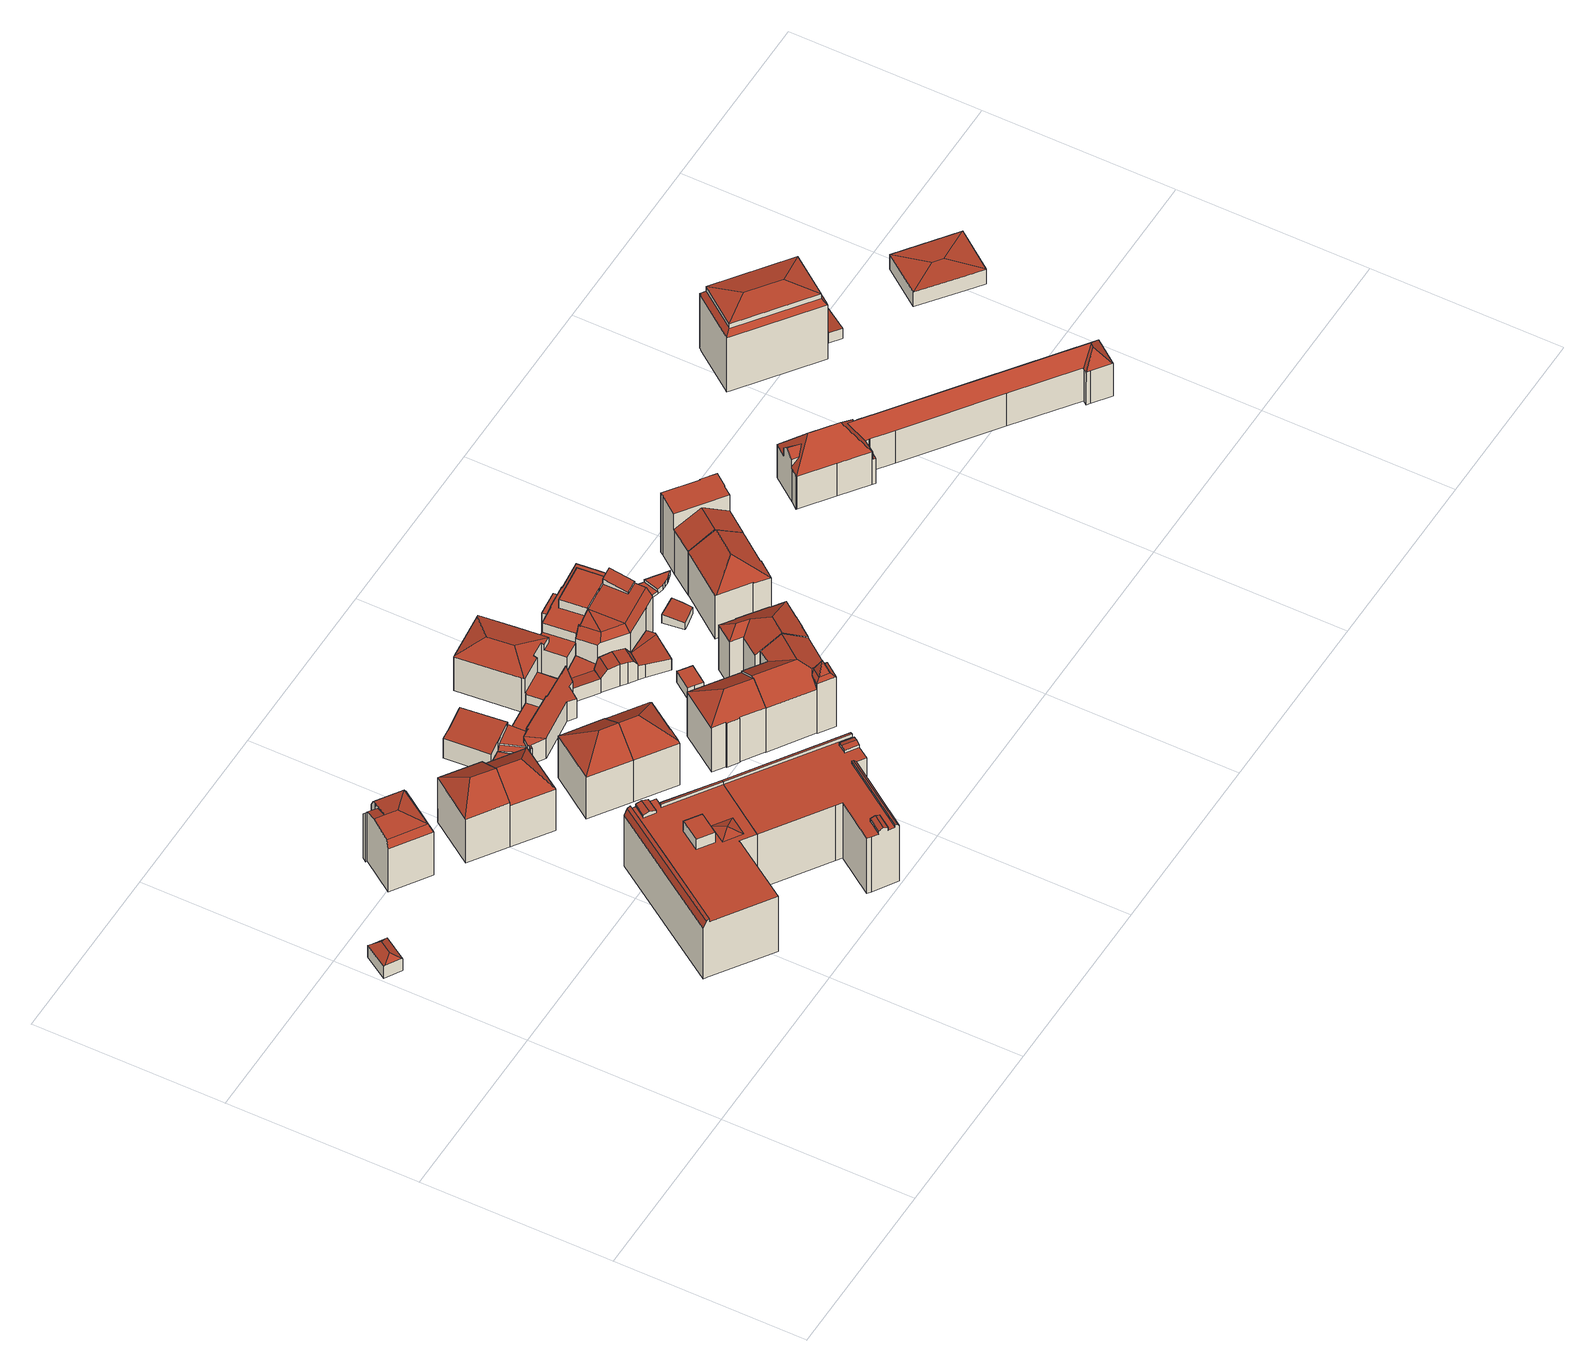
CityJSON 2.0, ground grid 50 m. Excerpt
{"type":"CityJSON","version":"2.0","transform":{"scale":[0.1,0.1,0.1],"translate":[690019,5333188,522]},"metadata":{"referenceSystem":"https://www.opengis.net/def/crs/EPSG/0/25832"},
"CityObjects":{
"building1":{"type":"Building","attributes":{"Gemeindeschluessel":"09162000","HoeheDach":"529.250","HoeheGrund":"523.410","Methode":"2000","NiedrigsteTraufeDesGebaeudes":"527.150","Geometrietyp2DReferenz":"3000","function":"31001_2523","roofType":"3200","measuredHeight":5.84},"geometry":[{"type":"MultiSurface","lod":"2","boundaries":[[[0,1,2,3]],[[1,0,4,5,6,7]],[[5,4,8,9,10]],[[0,3,11,8,4]],[[9,8,11,12,13]],[[5,10,6]],[[2,1,7,13,12]],[[2,12,11,3]],[[6,10,9,13,7]]],"semantics":{"surfaces":[{"type":"GroundSurface"},{"type":"WallSurface"},{"type":"RoofSurface"}],"values":[0,1,2,1,2,2,1,1,2]}}]},
"building2":{"type":"Building","attributes":{"Gemeindeschluessel":"09162000","HoeheDach":"540.700","HoeheGrund":"523.308","Methode":"2000","NiedrigsteTraufeDesGebaeudes":"537.455","Geometrietyp2DReferenz":"3000","function":"31001_1000","roofType":"2100","measuredHeight":17.39,"storeysAboveGround":5},"geometry":[{"type":"MultiSurface","lod":"2","boundaries":[[[14,15,16,17,18]],[[19,20,21,22]],[[23,24,18,17]],[[25,23,26]],[[19,26,23,17,16]],[[27,28,29,30,22,21]],[[27,31,32,15,14,33,34,28]],[[35,25,30,29]],[[25,26,19,22,30]],[[14,18,24,33]],[[21,20,36,37,38]],[[19,16,36,20]],[[33,24,35,34]],[[34,35,29,28]],[[35,24,23,25]],[[31,38,37,32]],[[27,21,38,31]],[[15,32,37,36,16]]],"semantics":{"surfaces":[{"type":"WallSurface"},{"type":"RoofSurface"},{"type":"GroundSurface"}],"values":[0,1,1,1,1,0,2,1,1,0,1,0,0,0,1,0,0,0]}}]},
"building3":{"type":"Building","attributes":{"Gemeindeschluessel":"09162000","HoeheDach":"544.950","HoeheGrund":"523.650","Methode":"2000","NiedrigsteTraufeDesGebaeudes":"540.214","Geometrietyp2DReferenz":"3000","function":"31001_1000","roofType":"1000","measuredHeight":21.3,"storeysAboveGround":6},"geometry":[{"type":"MultiSurface","lod":"2","boundaries":[[[39,40,41,42]],[[43,44,45,46,47,48]],[[49,50,51]],[[49,51,52]],[[53,54,55,56]],[[42,41,57,58]],[[51,50,59]],[[45,60,61,46]],[[58,57,62,63]],[[64,60,45,44]],[[65,55,54,66,67,68,69,70,71,72,64,44,43,48,73,74,75,76],[58,63,39,42],[77,59,50,49,52]],[[40,62,57,41]],[[78,79,70,69,68]],[[80,81,79,78]],[[51,59,77,52]],[[82,83,84,85,86]],[[63,62,40,39]],[[87,88,89,53,56,90,91,92,93,94,95,96,97,98,99,100,101,102]],[[86,85,103,104]],[[46,61,105,47]],[[48,47,105,73]],[[93,104,103,94]],[[81,106,107,70,79]],[[76,75,74,84,83,82]],[[67,80,78,68]],[[101,107,106,102]],[[107,101,100,72,71,70]],[[56,55,65,90]],[[92,91,90,65,76,82,86,104,93]],[[84,74,73,105,61,60,64,72,100,99,98,97,96,95,94,103,85]],[[53,89,88,87,102,106,81,80,67,66,54]]],"semantics":{"surfaces":[{"type":"WallSurface"},{"type":"RoofSurface"},{"type":"GroundSurface"}],"values":[0,0,1,1,0,0,1,1,0,0,1,1,0,1,1,1,0,2,1,1,0,0,1,0,0,0,0,0,0,0,0]}}]},
"building4":{"type":"Building","attributes":{"Gemeindeschluessel":"09162000","HoeheDach":"542.500","HoeheGrund":"523.318","Methode":"2000","NiedrigsteTraufeDesGebaeudes":"537.833","Geometrietyp2DReferenz":"3000","function":"31001_1000","roofType":"3200","measuredHeight":19.18,"storeysAboveGround":5},"geometry":[{"type":"MultiSurface","lod":"2","boundaries":[[[108,109,110,111,112]],[[113,114,115,109,108]],[[113,116,117,118,114]],[[113,108,112,116]],[[117,116,112,111,119]],[[109,115,120,121,110]],[[118,120,115,114]],[[110,121,119,111]],[[118,117,119,121,120]]],"semantics":{"surfaces":[{"type":"RoofSurface"},{"type":"WallSurface"},{"type":"GroundSurface"}],"values":[0,1,2,1,1,0,1,0,1]}}]},
"building5":{"type":"Building","attributes":{"Gemeindeschluessel":"09162000","HoeheDach":"542.500","HoeheGrund":"523.302","Methode":"2000","NiedrigsteTraufeDesGebaeudes":"536.839","Geometrietyp2DReferenz":"3000","function":"31001_1000","roofType":"3200","measuredHeight":19.2,"storeysAboveGround":5},"geometry":[{"type":"MultiSurface","lod":"2","boundaries":[[[122,123,124,113]],[[122,125,126,127,128,123]],[[128,127,129]],[[114,130,126,125]],[[129,127,126,130,131]],[[114,113,124,131,130]],[[123,128,129,131,124]],[[122,113,114,125]]],"semantics":{"surfaces":[{"type":"WallSurface"},{"type":"RoofSurface"},{"type":"GroundSurface"}],"values":[0,0,1,0,1,0,1,2]}}]},
"building6":{"type":"Building","attributes":{"Gemeindeschluessel":"09162000","HoeheDach":"543.100","HoeheGrund":"523.590","Methode":"2000","NiedrigsteTraufeDesGebaeudes":"541.258","Geometrietyp2DReferenz":"3000","function":"31001_1000","roofType":"1000","measuredHeight":19.51,"storeysAboveGround":6},"geometry":[{"type":"MultiSurface","lod":"2","boundaries":[[[132,133,134,135]],[[136,137,138,139,140,141,142,53,102,143]],[[144,145,146,147,148,149,150,151,152,153,154,155,132,135,156,67,54,157,158]],[[148,159,160,149]],[[146,161,162,147]],[[163,164,165,166]],[[136,143,167,168,169,156,135,134,170,171,154,153]],[[148,147,162,172,159]],[[102,53,54,67,80,81,106]],[[173,172,162,161]],[[141,158,157,142]],[[169,168,81,80]],[[174,166,165,175]],[[132,155,176,177,133]],[[160,159,172,173]],[[142,157,54,53]],[[137,152,164,163,138]],[[153,152,137,136]],[[139,138,163,166,174,150,149,160,173,161,146,145]],[[139,145,144,140]],[[171,170,177,176]],[[102,106,167,143]],[[154,171,176,155]],[[152,151,175,165,164]],[[144,158,141,140]],[[67,156,169,80]],[[168,167,106,81]],[[151,150,174,175]],[[170,134,133,177]]],"semantics":{"surfaces":[{"type":"WallSurface"},{"type":"GroundSurface"},{"type":"RoofSurface"}],"values":[0,1,2,0,0,2,0,0,0,2,0,2,2,0,2,0,0,0,0,0,2,0,0,0,0,0,2,0,2]}}]},
"building7":{"type":"Building","attributes":{"Gemeindeschluessel":"09162000","HoeheDach":"542.490","HoeheGrund":"523.346","Methode":"1000","NiedrigsteTraufeDesGebaeudes":"537.082","Geometrietyp2DReferenz":"3000","function":"31001_1000","roofType":"3200","measuredHeight":19.14,"storeysAboveGround":5},"geometry":[{"type":"MultiSurface","lod":"2","boundaries":[[[178,179,180,181]],[[178,181,182,183]],[[184,185,183,182]],[[184,182,186,187]],[[180,188,187,186,181]],[[187,188,189,185,184]],[[186,182,181]],[[189,188,180,179]],[[189,179,178,183,185]]],"semantics":{"surfaces":[{"type":"WallSurface"},{"type":"RoofSurface"},{"type":"GroundSurface"}],"values":[0,0,0,1,1,0,1,0,2]}}]},
"building8":{"type":"Building","attributes":{"Gemeindeschluessel":"09162000","HoeheDach":"526.688","HoeheGrund":"523.312","Methode":"2000","NiedrigsteTraufeDesGebaeudes":"526.086","Geometrietyp2DReferenz":"3000","function":"31001_2000","roofType":"1000","measuredHeight":3.38,"storeysAboveGround":1},"geometry":[{"type":"MultiSurface","lod":"2","boundaries":[[[190,191,192,193]],[[194,195,196,197]],[[198,199,200,201]],[[201,200,202,203]],[[204,205,195,194]],[[202,200,199,192,191,196,195,205]],[[197,196,191,190]],[[204,194,197,190,193,198,201,203]],[[203,202,205,204]],[[193,192,199,198]]],"semantics":{"surfaces":[{"type":"WallSurface"},{"type":"RoofSurface"},{"type":"GroundSurface"}],"values":[0,0,0,0,0,1,0,2,0,0]}}]},
"building9":{"type":"Building","attributes":{"Gemeindeschluessel":"09162000","HoeheDach":"530.490","HoeheGrund":"523.075","Methode":"2000","NiedrigsteTraufeDesGebaeudes":"529.475","Geometrietyp2DReferenz":"3000","function":"31001_1000","roofType":"1000","measuredHeight":7.42,"storeysAboveGround":2},"geometry":[{"type":"MultiSurface","lod":"2","boundaries":[[[206,207,208,209]],[[210,211,212,213,214,215,206,209,216,217]],[[218,219,208,207,220,221,222,223,224,225]],[[216,219,218,217]],[[212,223,222,213]],[[209,208,219,216]],[[213,222,221,214]],[[217,218,225,210]],[[210,225,224,211]],[[211,224,223,212]],[[215,220,207,206]],[[214,221,220,215]]],"semantics":{"surfaces":[{"type":"WallSurface"},{"type":"GroundSurface"},{"type":"RoofSurface"}],"values":[0,1,2,0,0,0,0,0,0,0,0,0]}}]},
"building10":{"type":"Building","attributes":{"Gemeindeschluessel":"09162000","HoeheDach":"529.838","HoeheGrund":"523.030","Methode":"2000","NiedrigsteTraufeDesGebaeudes":"526.873","Geometrietyp2DReferenz":"3000","function":"31001_2000","roofType":"2100","measuredHeight":6.81,"storeysAboveGround":2},"geometry":[{"type":"MultiSurface","lod":"2","boundaries":[[[226,227,228,229]],[[230,231,232,233]],[[234,235,226,229,236]],[[237,238,231,230]],[[239,240,241,237,230,233,242,243,244]],[[243,235,234,244]],[[239,236,229,228,245,240]],[[240,245,246,241]],[[233,232,247,242]],[[227,247,232,231,238,246,245,228]],[[244,234,236,239]],[[241,246,238,237]],[[242,247,227,226,235,243]]],"semantics":{"surfaces":[{"type":"WallSurface"},{"type":"RoofSurface"},{"type":"GroundSurface"}],"values":[0,0,1,0,2,0,0,0,0,1,0,0,0]}}]},
"building11":{"type":"Building","attributes":{"Gemeindeschluessel":"09162000","HoeheDach":"542.500","HoeheGrund":"523.320","Methode":"2000","NiedrigsteTraufeDesGebaeudes":"537.000","Geometrietyp2DReferenz":"3000","function":"31001_1000","roofType":"3200","measuredHeight":19.18,"storeysAboveGround":5},"geometry":[{"type":"MultiSurface","lod":"2","boundaries":[[[248,249,250,251,252]],[[248,252,253,254]],[[255,256,188,257,258]],[[259,251,250,258,257]],[[260,254,253,261,262]],[[261,253,252,251,259]],[[260,262,263,264]],[[248,254,260,264,256,255,249]],[[255,258,250,249]],[[264,263,188,256]],[[262,261,259,257,188,263]]],"semantics":{"surfaces":[{"type":"WallSurface"},{"type":"RoofSurface"},{"type":"GroundSurface"}],"values":[0,0,0,1,0,1,0,2,0,0,1]}}]},
"building12":{"type":"Building","attributes":{"Gemeindeschluessel":"09162000","HoeheDach":"530.403","HoeheGrund":"523.219","Methode":"2000","NiedrigsteTraufeDesGebaeudes":"529.217","Geometrietyp2DReferenz":"3000","function":"31001_2000","roofType":"1000","measuredHeight":7.18},"geometry":[{"type":"MultiSurface","lod":"2","boundaries":[[[265,266,267,268]],[[269,270,266,265]],[[271,272,273,274]],[[275,276,270,269]],[[277,278,279,280]],[[281,282,283,284]],[[285,286,284,283]],[[285,283,282,287,288,289,290,291]],[[292,293,272,271]],[[294,295,293,292]],[[274,273,278,277]],[[296,297,288,298]],[[268,267,299,300]],[[282,281,301,287]],[[280,279,276,275]],[[281,284,286,302,303,294,292,271,274,277,280,275,269,265,268,300,304,296,298,301]],[[288,297,305,299,267,266,270,276,279,278,273,272,293,295,289]],[[304,305,297,296]],[[298,288,287,301]],[[286,285,291,302]],[[300,299,305,304]],[[302,291,290,303]],[[294,303,290,289,295]]],"semantics":{"surfaces":[{"type":"WallSurface"},{"type":"RoofSurface"},{"type":"GroundSurface"}],"values":[0,0,0,0,0,0,0,1,0,0,0,0,0,0,0,2,1,0,0,0,0,0,0]}}]},
"building13":{"type":"Building","attributes":{"Gemeindeschluessel":"09162000","HoeheDach":"541.938","HoeheGrund":"523.369","Methode":"2000","NiedrigsteTraufeDesGebaeudes":"537.866","Geometrietyp2DReferenz":"3000","function":"31001_1000","roofType":"3200","measuredHeight":18.57,"storeysAboveGround":4},"geometry":[{"type":"MultiSurface","lod":"2","boundaries":[[[306,307,308,309,310,311,312,313,314]],[[315,316,317,309,308]],[[310,318,311]],[[315,319,320,321,322,323,324,325,326,316]],[[324,318,327,325]],[[306,320,319,307]],[[313,322,321,314]],[[310,309,317,328,327,318]],[[324,323,312,311,318]],[[322,313,312,323]],[[315,308,307,319]],[[326,328,317,316]],[[320,306,314,321]],[[325,327,328,326]]],"semantics":{"surfaces":[{"type":"RoofSurface"},{"type":"WallSurface"},{"type":"GroundSurface"}],"values":[0,1,0,2,1,1,1,0,1,1,1,1,1,1]}}]},
"building14":{"type":"Building","attributes":{"Gemeindeschluessel":"09162000","HoeheDach":"528.200","HoeheGrund":"523.170","Methode":"2000","NiedrigsteTraufeDesGebaeudes":"527.300","Geometrietyp2DReferenz":"3000","function":"31001_2000","roofType":"1000","measuredHeight":5.03},"geometry":[{"type":"MultiSurface","lod":"2","boundaries":[[[329,330,331,332,333]],[[330,334,335,336,337,331]],[[338,329,333,339]],[[340,334,330,341]],[[268,332,331,337,265]],[[268,265,342,343,340,341,338,339]],[[341,330,329,338]],[[265,337,336,342]],[[343,335,334,340]],[[339,333,332,268]],[[342,336,335,343]]],"semantics":{"surfaces":[{"type":"RoofSurface"},{"type":"WallSurface"},{"type":"GroundSurface"}],"values":[0,0,1,1,1,2,1,1,1,1,1]}}]},
"building15":{"type":"Building","attributes":{"Gemeindeschluessel":"09162000","HoeheDach":"543.900","HoeheGrund":"523.256","Methode":"2000","NiedrigsteTraufeDesGebaeudes":"537.831","Geometrietyp2DReferenz":"3000","function":"31001_9998","roofType":"3100","measuredHeight":20.64,"storeysAboveGround":4},"geometry":[{"type":"MultiSurface","lod":"2","boundaries":[[[344,345,346,347,348,349,350]],[[347,351,348]],[[352,346,345,353]],[[354,355,356,357,358]],[[352,359,360,351,347,346]],[[361,362,356]],[[354,363,364,365,355]],[[362,366,349]],[[367,368,364,363]],[[369,367,363,354,358]],[[370,371,372,373]],[[374,353,345,344,375]],[[350,349,366,376,377,378,379]],[[355,361,356]],[[355,365,361]],[[373,372,374,375]],[[380,371,370,379,378]],[[362,349,348]],[[356,362,348,351,360,357]],[[381,368,367,369,359,352,353,374,372,371,380,382]],[[375,344,350,373]],[[365,364,383,366,362]],[[380,378,377,382]],[[366,383,376]],[[370,373,350,379]],[[381,383,364,368]],[[361,365,362]],[[381,382,377,376,383]],[[359,369,358,357,360]]],"semantics":{"surfaces":[{"type":"RoofSurface"},{"type":"WallSurface"},{"type":"GroundSurface"}],"values":[0,1,1,0,1,0,0,0,1,1,1,1,0,0,0,1,1,0,0,2,0,0,1,1,0,1,0,1,1]}}]},
"building16":{"type":"Building","attributes":{"Gemeindeschluessel":"09162000","HoeheDach":"530.420","HoeheGrund":"523.270","Methode":"2000","NiedrigsteTraufeDesGebaeudes":"527.820","Geometrietyp2DReferenz":"3000","function":"31001_2000","roofType":"3100","measuredHeight":7.15},"geometry":[{"type":"MultiSurface","lod":"2","boundaries":[[[384,385,386,387,329]],[[388,389,390,391]],[[392,391,390,393,394]],[[395,392,394,396,397]],[[398,395,397,384,329]],[[394,393,399,400,396]],[[398,329,387,401]],[[401,387,386,402]],[[403,402,386,385,400,399,389,388]],[[385,384,397,396,400]],[[390,389,399,393]],[[392,395,398,401,402,403,388,391]]],"semantics":{"surfaces":[{"type":"RoofSurface"},{"type":"WallSurface"},{"type":"GroundSurface"}],"values":[0,1,1,1,1,0,1,1,1,0,0,2]}}]},
"building17":{"type":"Building","attributes":{"Gemeindeschluessel":"09162000","HoeheDach":"537.913","HoeheGrund":"522.815","Methode":"2000","NiedrigsteTraufeDesGebaeudes":"526.541","Geometrietyp2DReferenz":"3000","function":"31001_1000","roofType":"3200","measuredHeight":15.1,"storeysAboveGround":4},"geometry":[{"type":"MultiSurface","lod":"2","boundaries":[[[404,405,406,407,408]],[[409,410,411,412]],[[413,414,415,416]],[[417,418,419,420]],[[421,422,423,424,425]],[[412,411,426,427]],[[428,429,430,416,415,431]],[[432,433,418,417]],[[434,435,436,437]],[[438,439,440,441,442,443]],[[444,421,425,445]],[[446,447,448]],[[423,449,450,424]],[[451,452,453,454]],[[455,414,406,456,457,447,446]],[[458,459,455,446,448,460]],[[461,462,453,452,463,419,418,433]],[[464,465,466,467,468,469]],[[409,470,471,437,436,410]],[[428,431,466,465]],[[472,473,474,475]],[[468,467,476,477]],[[478,451,454,479,480,439,438,429,428,465,464,472,475,481,444,445,482,483,484,485,486,405,404,487,488,470,409,412,427,489]],[[478,463,452,451]],[[483,458,460,484]],[[438,443,430,429]],[[488,487,490,435,434,491]],[[480,492,440,439]],[[454,453,462,479]],[[481,475,474,449,423,422]],[[434,437,471,491]],[[487,404,408,493,494,490]],[[476,467,466,431,415,414,455,459]],[[442,441,494,493]],[[427,426,495,489]],[[481,422,421,444]],[[485,484,460,448,447,457]],[[483,482,496,477,476,459,458]],[[430,443,442,493,408,407,413,416]],[[449,474,473,469,468,477,496,450]],[[486,456,406,405]],[[441,440,492,497,432,417,420,495,426,411,410,436,435,490,494]],[[488,491,471,470]],[[480,479,462,461,497,492]],[[482,445,425,424,450,496]],[[497,461,433,432]],[[478,489,495,420,419,463]],[[485,457,456,486]],[[464,469,473,472]],[[407,406,414,413]]],"semantics":{"surfaces":[{"type":"WallSurface"},{"type":"RoofSurface"},{"type":"GroundSurface"}],"values":[0,0,0,0,1,0,0,0,0,0,0,1,0,0,1,1,1,0,0,0,0,0,2,0,0,0,0,0,0,0,1,0,1,0,0,0,0,0,1,1,0,1,0,0,0,0,0,0,0,0]}}]},
"building18":{"type":"Building","attributes":{"Gemeindeschluessel":"09162000","HoeheDach":"527.030","HoeheGrund":"523.378","Methode":"2000","NiedrigsteTraufeDesGebaeudes":"527.030","Geometrietyp2DReferenz":"3000","function":"31001_2000","roofType":"1000","measuredHeight":3.65},"geometry":[{"type":"MultiSurface","lod":"2","boundaries":[[[498,499,500,501]],[[502,503,504,505]],[[506,498,501,507,502,505]],[[501,500,508,507]],[[504,503,508,500,499,509]],[[505,504,509,506]],[[507,508,503,502]],[[506,509,499,498]]],"semantics":{"surfaces":[{"type":"WallSurface"},{"type":"GroundSurface"},{"type":"RoofSurface"}],"values":[0,0,1,0,2,0,0,0]}}]},
"building19":{"type":"Building","attributes":{"Gemeindeschluessel":"09162000","HoeheDach":"527.750","HoeheGrund":"523.280","Methode":"2000","NiedrigsteTraufeDesGebaeudes":"526.820","Geometrietyp2DReferenz":"3000","function":"31001_2000","roofType":"1000","measuredHeight":4.47},"geometry":[{"type":"MultiSurface","lod":"2","boundaries":[[[510,511,512,513]],[[391,514,513,388]],[[515,516,514,391]],[[517,512,511,518]],[[519,510,513,514,516]],[[520,515,391,388,517,518]],[[388,513,512,517]],[[519,520,518,511,510]],[[520,519,516,515]]],"semantics":{"surfaces":[{"type":"RoofSurface"},{"type":"WallSurface"},{"type":"GroundSurface"}],"values":[0,1,1,1,0,2,1,1,1]}}]},
"building20":{"type":"Building","attributes":{"Gemeindeschluessel":"09162000","HoeheDach":"539.090","HoeheGrund":"522.730","Methode":"2000","NiedrigsteTraufeDesGebaeudes":"533.758","Geometrietyp2DReferenz":"3000","function":"31001_1000","roofType":"1000","measuredHeight":16.36,"storeysAboveGround":4},"geometry":[{"type":"MultiSurface","lod":"2","boundaries":[[[521,522,523,524]],[[525,526,527,528,529,530,531,532,533,534,535]],[[536,537,538,539,540,541]],[[542,543,544]],[[534,540,539,535]],[[538,525,535,539]],[[531,545,546,532]],[[530,529,547,544]],[[531,530,544,543,545]],[[548,549,527,526,525,538,537]],[[549,548,542,544,547,550]],[[551,522,521,552]],[[534,533,523,522,551,541,540]],[[536,543,542]],[[533,532,546,553,524,523]],[[552,521,524,553]],[[548,537,536,542]],[[528,527,549,550]],[[528,550,547,529]],[[536,541,551,552,553,546,545,543]]],"semantics":{"surfaces":[{"type":"RoofSurface"},{"type":"GroundSurface"},{"type":"WallSurface"}],"values":[0,1,0,0,2,2,2,2,2,2,0,2,2,0,2,2,0,2,2,0]}}]},
"building21":{"type":"Building","attributes":{"Gemeindeschluessel":"09162000","HoeheDach":"542.200","HoeheGrund":"523.233","Methode":"2000","NiedrigsteTraufeDesGebaeudes":"537.686","Geometrietyp2DReferenz":"3000","function":"31001_1000","roofType":"3100","measuredHeight":18.97,"storeysAboveGround":4},"geometry":[{"type":"MultiSurface","lod":"2","boundaries":[[[554,555,556,557,558]],[[559,560,561,562]],[[563,564,565,566]],[[567,568,569,570]],[[571,557,556,572,573]],[[574,575,560,559]],[[576,577,566,565]],[[578,579,558,557,571]],[[564,563,570,569]],[[580,573,577,576]],[[581,582,583,584]],[[568,567,585,586]],[[586,585,582,581]],[[563,566,577,572,556,555,585,567,570]],[[562,561,587,588]],[[589,588,587,554,558,579]],[[589,579,578,580,576,565,564,569,568,586,581,584,574,559,562,588]],[[578,571,573,580]],[[572,577,573]],[[584,583,575,574]],[[587,561,560,575,583,582,585,555,554]]],"semantics":{"surfaces":[{"type":"RoofSurface"},{"type":"WallSurface"},{"type":"GroundSurface"}],"values":[0,1,1,1,0,1,1,1,1,1,1,1,1,0,1,1,2,1,0,1,0]}}]},
"building22":{"type":"Building","attributes":{"Gemeindeschluessel":"09162000","HoeheDach":"525.957","HoeheGrund":"523.080","Methode":"1000","NiedrigsteTraufeDesGebaeudes":"525.174","Geometrietyp2DReferenz":"3000","function":"31001_2000","roofType":"1000","measuredHeight":2.88},"geometry":[{"type":"MultiSurface","lod":"2","boundaries":[[[590,591,592,593,594,595]],[[596,597,598,599,600,601]],[[591,590,602,601,600,599,603,592]],[[602,590,595,604,596,601]],[[604,595,594,593,605,598,597,596]],[[605,593,592,603,599,598]]],"semantics":{"surfaces":[{"type":"WallSurface"},{"type":"GroundSurface"},{"type":"RoofSurface"}],"values":[0,0,1,0,2,0]}}]},
"building23":{"type":"Building","attributes":{"Gemeindeschluessel":"09162000","HoeheDach":"541.435","HoeheGrund":"523.110","Methode":"1000","NiedrigsteTraufeDesGebaeudes":"537.236","Geometrietyp2DReferenz":"3000","function":"31001_9998","roofType":"3200","measuredHeight":18.32,"storeysAboveGround":4},"geometry":[{"type":"MultiSurface","lod":"2","boundaries":[[[606,607,608,609]],[[610,609,608,611,612,613]],[[611,614,615,616,617,612]],[[618,619,607,606]],[[608,607,619,614,611]],[[615,620,621,622,623,616]],[[624,617,616,623]],[[613,612,617,624]],[[625,626,618,606,609,610,613,624,623,622,621]],[[626,627,619,618]],[[619,627,628,620,615,614]],[[621,620,628,625]],[[625,628,627,626]]],"semantics":{"surfaces":[{"type":"WallSurface"},{"type":"RoofSurface"},{"type":"GroundSurface"}],"values":[0,0,1,0,1,0,0,0,2,0,1,0,0]}}]},
"building24":{"type":"Building","attributes":{"Gemeindeschluessel":"09162000","HoeheDach":"524.830","HoeheGrund":"523.325","Methode":"1000","NiedrigsteTraufeDesGebaeudes":"524.130","Geometrietyp2DReferenz":"3000","function":"31001_2000","roofType":"1000","measuredHeight":1.5,"storeysAboveGround":1},"geometry":[{"type":"MultiSurface","lod":"2","boundaries":[[[629,630,631,632]],[[633,634,635,636]],[[637,638,639,640]],[[641,642,643,644]],[[645,646,647,634,633]],[[640,639,648,649]],[[632,631,642,641]],[[634,647,650,643]],[[649,648,651,652]],[[644,643,650,638,637]],[[640,649,652,645,633,636,653,629,632,641,644,637]],[[653,654,630,629]],[[630,654,635,634,643,642,631]],[[646,651,648,639,638,650,647]],[[636,635,654,653]],[[652,651,646,645]]],"semantics":{"surfaces":[{"type":"WallSurface"},{"type":"GroundSurface"},{"type":"RoofSurface"}],"values":[0,0,0,0,0,0,0,0,0,0,1,0,2,2,0,0]}}]},
"building25":{"type":"Building","attributes":{"Gemeindeschluessel":"09162000","HoeheDach":"542.470","HoeheGrund":"522.952","Methode":"2000","NiedrigsteTraufeDesGebaeudes":"537.269","Geometrietyp2DReferenz":"3000","function":"31001_9998","roofType":"3100","measuredHeight":19.52,"storeysAboveGround":4},"geometry":[{"type":"MultiSurface","lod":"2","boundaries":[[[655,656,657,658]],[[659,660,661,662]],[[663,664,665,666]],[[667,668,669,670]],[[663,671,659,662,664]],[[672,673,674,675,669,668,657,656,676]],[[666,665,677,678]],[[671,663,666,678,655,658,667,670,679,680,681]],[[671,681,673,672,660,659]],[[679,675,674,680]],[[672,676,682,661,660]],[[658,657,668,667]],[[680,674,673,681]],[[655,678,677,682,676,656]],[[664,662,661,682,677,665]],[[670,669,675,679]]],"semantics":{"surfaces":[{"type":"WallSurface"},{"type":"RoofSurface"},{"type":"GroundSurface"}],"values":[0,1,0,0,0,1,0,2,0,0,0,0,0,0,1,0]}}]},
"building26":{"type":"Building","attributes":{"Gemeindeschluessel":"09162000","HoeheDach":"540.070","HoeheGrund":"522.538","Methode":"2000","NiedrigsteTraufeDesGebaeudes":"530.676","Geometrietyp2DReferenz":"3000","function":"31001_3000","roofType":"3100","measuredHeight":17.53,"storeysAboveGround":4},"geometry":[{"type":"MultiSurface","lod":"2","boundaries":[[[683,684,685,686,687]],[[688,689,690,691,692,693,694,695,696,697]],[[698,688,699,700]],[[701,702,703,704]],[[705,706,707,708,697,696,683,687,709]],[[703,702,710,711,712,713]],[[714,715,716,717]],[[718,719,720,708,707]],[[721,689,688,698]],[[722,723,724,700,699,710]],[[725,726,696,695,727]],[[705,728,729,706]],[[730,731,720,719]],[[732,733,734,725,727]],[[735,691,690,736]],[[737,716,715]],[[738,709,687,686]],[[739,740,684,683,696,726]],[[741,693,692,742]],[[728,705,709,738]],[[743,704,703,713,744]],[[723,736,690,689,721,724]],[[742,692,691,735]],[[710,699,688,697,708,720,731,745,711]],[[746,694,693,741]],[[743,744,747,748]],[[685,749,733,732,746,741,742,735,736,723,722,701,704,743,748,750,730,719,718,729,728,738,686]],[[730,750,751,745,731]],[[746,732,727,695,694]],[[733,749,740,739,734]],[[713,712,751,737,715,714,752,753,747,744]],[[712,711,745,751]],[[748,747,753,754,717,716,737,751,750]],[[752,754,753]],[[718,707,706,729]],[[752,714,717,754]],[[722,710,702,701]],[[685,684,740,749]],[[734,739,726,725]],[[724,721,698,700]]],"semantics":{"surfaces":[{"type":"WallSurface"},{"type":"RoofSurface"},{"type":"GroundSurface"}],"values":[0,1,0,0,1,1,1,0,0,0,1,0,0,0,0,0,0,1,0,0,0,0,0,1,0,0,2,0,0,0,1,1,0,0,0,1,0,0,1,1]}}]},
"building27":{"type":"Building","attributes":{"Gemeindeschluessel":"09162000","HoeheDach":"544.636","HoeheGrund":"522.300","Methode":"2000","NiedrigsteTraufeDesGebaeudes":"540.123","Geometrietyp2DReferenz":"3000","function":"31001_9998","roofType":"3200","measuredHeight":22.34,"storeysAboveGround":5},"geometry":[{"type":"MultiSurface","lod":"2","boundaries":[[[755,756,757,758]],[[759,760,761,762,763,764,765,766]],[[758,767,768,761,760,759,766,769,770,771,772,773,774,755]],[[765,775,776,777,778,779,772,771,770,769,766]],[[780,781,782,783]],[[782,784,783]],[[761,768,767,758,757,785,786,762]],[[787,780,783,788]],[[788,783,784,789]],[[790,791,792,793,779,778,789]],[[782,781,794,784]],[[789,784,794,790]],[[764,763,762,787,788,775,765]],[[790,794,780,787]],[[780,794,781]],[[788,789,778,777,776,775]],[[793,792,791,756,755,774,773,772,779]],[[762,786,785,757,756,791,790,787]]],"semantics":{"surfaces":[{"type":"WallSurface"},{"type":"GroundSurface"},{"type":"RoofSurface"}],"values":[0,0,1,0,2,2,0,0,0,2,2,0,2,0,2,2,0,2]}}]},
"building28":{"type":"Building","attributes":{"Gemeindeschluessel":"09162000","HoeheDach":"525.624","HoeheGrund":"522.350","Methode":"1000","NiedrigsteTraufeDesGebaeudes":"523.899","Geometrietyp2DReferenz":"3000","function":"31001_2000","roofType":"2100","measuredHeight":3.27},"geometry":[{"type":"MultiSurface","lod":"2","boundaries":[[[795,796,797,798]],[[799,800,796,795]],[[801,797,796,800]],[[799,795,798,802]],[[798,797,801,802]],[[802,801,800,799]]],"semantics":{"surfaces":[{"type":"WallSurface"},{"type":"RoofSurface"},{"type":"GroundSurface"}],"values":[0,0,1,2,0,0]}}]},
"building29":{"type":"Building","attributes":{"Gemeindeschluessel":"09162000","HoeheDach":"527.520","HoeheGrund":"522.310","Methode":"2000","NiedrigsteTraufeDesGebaeudes":"527.115","Geometrietyp2DReferenz":"3000","function":"51009_1610","roofType":"3200","measuredHeight":5.21},"geometry":[{"type":"MultiSurface","lod":"2","boundaries":[[[803,804,805,806,807,808]],[[804,803,809,810,811,812,805]],[[811,813,814,812]],[[815,808,807,816,817,818]],[[812,814,806,805]],[[818,817,814,813]],[[807,806,816]],[[817,816,806,814]],[[810,809,803,808,815,818,813,811]]],"semantics":{"surfaces":[{"type":"WallSurface"},{"type":"GroundSurface"},{"type":"RoofSurface"}],"values":[0,1,0,2,0,2,2,2,0]}}]}
},
"vertices":[
[43,845,14],[1,871,14],[41,934,14],[83,908,14],[43,845,53],[41,846,55],[4,869,55],[1,871,52],[82,907,53],[52,904,72],[31,872,72],[83,908,51],[41,934,51],[41,934,52],
[340,1092,13],[329,1076,13],[329,1076,177],[335,1084,175],[340,1092,155],[301,1035,187],[321,1065,175],[299,1080,175],[279,1050,187],[400,1040,175],[414,1043,155],[334,941,175],[329,1016,187],[299,1080,13],[240,992,13],[240,992,155],[246,1000,175],[296,1082,13],[304,1093,13],[414,1043,13],[336,928,13],[336,928,155],[329,1076,159],[304,1093,158],[296,1082,174],
[582,340,197],[582,340,229],[542,367,229],[542,367,197],[583,509,197],[596,500,197],[596,500,205],[583,509,210],[569,518,205],[569,518,197],[636,296,197],[667,342,197],[629,334,209],[591,326,197],[649,269,16],[649,269,197],[612,294,197],[612,294,16],[578,420,229],[578,420,197],[622,372,197],[617,532,205],[604,541,210],[618,393,229],[618,393,197],[617,532,197],[505,134,197],[657,281,197],[746,410,197],[617,498,197],[622,505,197],[625,508,197],[627,511,197],[634,521,197],[591,550,197],[579,557,197],[481,410,197],[362,232,197],[595,331,197],[617,498,206],[622,505,204],[746,410,206],[750,417,204],[362,232,206],[481,410,206],[579,557,206],[573,562,201],[356,236,201],[750,417,16],[746,410,16],[657,281,16],[505,134,16],[362,232,16],[356,236,16],[349,241,16],[566,566,16],[573,562,16],[579,557,16],[591,550,16],[604,541,16],[617,532,16],[634,521,16],[627,511,16],[755,423,16],[566,566,182],[349,241,182],[591,550,205],[755,423,193],[627,511,192],
[494,820,159],[534,878,205],[481,915,205],[402,884,159],[402,883,158],[494,820,13],[575,937,13],[575,937,158],[402,883,13],[482,1000,13],[572,939,13],[482,1000,158],[572,939,158],[483,999,159],
[589,755,13],[589,755,148],[494,820,149],[669,874,13],[669,874,148],[669,874,149],[589,755,149],[588,842,205],[575,937,149],[535,878,205],
[979,241,197],[979,241,206],[1010,220,206],[1010,220,197],[975,168,16],[953,183,16],[828,2,16],[768,40,16],[758,47,16],[827,148,16],[813,158,16],[1024,241,16],[758,47,197],[768,40,197],[783,30,197],[808,66,197],[828,53,197],[803,17,197],[819,8,197],[943,189,197],[953,183,197],[975,168,197],[995,198,197],[964,219,197],[1016,228,197],[813,158,197],[827,148,197],[828,53,207],[803,17,207],[783,30,207],[808,66,207],[828,2,199],[953,183,199],[948,186,204],[824,4,204],[1024,241,193],[1020,235,204],[1016,228,206],[1002,209,210],[995,198,206],[818,59,211],[793,24,211],[819,8,206],[943,189,206],[964,219,206],[971,230,210],
[652,712,14],[750,645,14],[750,645,151],[652,712,151],[733,829,152],[733,829,14],[831,764,151],[831,764,14],[749,732,205],[790,705,205],[790,704,204],[790,704,14],
[710,972,13],[710,972,47],[729,927,41],[729,927,13],[673,966,13],[673,966,47],[672,967,47],[672,967,13],[657,920,13],[657,920,41],[655,935,43],[655,935,13],[645,933,43],[645,933,13],[641,963,13],[641,963,47],
[768,978,11],[768,978,85],[765,978,85],[765,978,11],[662,1086,11],[686,1088,11],[686,1087,11],[753,1095,11],[756,1096,11],[768,980,11],[710,972,11],[672,967,11],[672,967,75],[710,972,79],[768,980,85],[756,1096,85],[753,1095,84],[686,1087,77],[686,1088,77],[662,1086,75],
[740,916,61],[740,916,65],[718,973,65],[718,973,61],[773,929,10],[773,929,75],[770,929,74],[770,929,10],[729,927,50],[736,909,50],[710,972,49],[773,933,10],[773,933,75],[710,972,10],[765,978,10],[768,978,10],[747,926,10],[736,909,10],[729,927,10],[765,978,78],[768,978,78],[747,926,68],
[870,618,13],[925,700,13],[925,700,150],[921,693,157],[870,618,157],[872,616,154],[872,616,13],[831,764,13],[790,704,13],[791,705,205],[831,764,150],[832,677,205],[847,579,13],[850,584,154],[847,579,150],[750,645,150],[750,645,13],
[986,950,12],[986,950,83],[954,915,78],[954,915,12],[960,947,12],[960,947,83],[773,933,12],[773,933,84],[882,943,84],[882,943,12],[960,948,12],[960,948,83],[883,941,12],[883,941,83],[951,947,83],[951,947,12],[735,897,12],[735,897,72],[732,899,72],[732,899,12],[737,906,76],[737,906,12],[739,903,75],[773,882,77],[748,926,84],[747,926,83],[736,909,76],[773,929,12],[773,929,84],[770,929,12],[770,929,84],[894,897,12],[894,897,77],[773,882,12],[937,914,78],[937,914,12],[739,903,12],[736,909,12],[747,926,12],[915,883,12],[915,883,74],
[973,495,159],[974,496,160],[1029,459,160],[1063,509,199],[1002,551,199],[916,536,160],[916,535,159],[946,515,160],[945,513,159],[1029,459,14],[1064,511,14],[1064,511,198],[986,637,160],[974,496,14],[973,495,14],[945,513,14],[946,515,14],[916,535,14],[986,637,14],[1098,560,14],[1096,558,14],[1098,560,160],[1096,558,161],
[1009,873,58],[1029,901,53],[976,939,53],[954,915,58],[953,913,58],[1046,902,55],[1041,956,62],[997,951,57],[986,950,55],[1009,873,12],[953,913,12],[1046,902,12],[1029,901,12],[997,951,12],[1041,956,12],
[1066,515,201],[1064,511,199],[1029,459,158],[1136,387,158],[1154,410,177],[1166,416,185],[1161,451,201],[1136,387,177],[1029,459,13],[1064,511,13],[1175,359,178],[1173,372,185],[1149,388,185],[1136,386,178],[1136,385,177],[1137,387,13],[1137,387,178],[1170,392,219],[1167,412,185],[1176,359,177],[1205,398,177],[1191,396,185],[1180,415,177],[1176,359,13],[1205,398,13],[1136,385,13],[1170,551,168],[1170,551,13],[1149,521,13],[1149,521,168],[1096,558,13],[1096,558,168],[1204,399,158],[1266,481,158],[1216,518,199],[1213,520,201],[1216,518,13],[1204,399,13],[1266,481,13],[1204,399,177],
[1023,863,79],[1049,899,79],[1046,902,74],[1029,901,58],[1112,853,13],[1112,853,59],[1084,819,63],[1084,819,13],[1064,833,13],[1075,825,79],[1064,833,81],[1048,845,13],[1049,844,84],[1048,845,84],[1009,873,13],[1101,861,79],[1075,880,84],[1029,901,13],[1046,902,13],[1074,881,13],
[1032,1038,8],[1011,1036,8],[1011,1036,119],[1011,1036,102],[1032,1038,102],[1153,1052,8],[1153,1052,132],[1232,1061,132],[1232,1061,8],[1014,1010,102],[1014,1010,119],[989,1007,119],[989,1007,102],[1200,1041,132],[1200,1041,159],[1207,970,159],[1207,970,132],[768,979,45],[773,933,45],[878,943,45],[873,990,45],[768,980,45],[1241,973,132],[1241,973,8],[988,1015,8],[995,951,8],[995,951,102],[988,1015,122],[1094,1029,132],[1094,1029,159],[1087,1047,104],[1087,1047,132],[1153,1054,132],[1153,1054,104],[1041,956,8],[1059,958,8],[1059,958,132],[1044,956,132],[1044,956,102],[1041,956,102],[768,979,8],[768,980,8],[930,1124,139],[991,1181,121],[859,1167,121],[878,943,73],[873,990,73],[1168,965,8],[1168,965,159],[1168,966,159],[1168,966,8],[938,1056,139],[1005,1090,120],[995,1182,120],[874,1003,120],[875,997,120],[857,1167,120],[1102,959,159],[1103,959,159],[1206,970,159],[951,947,8],[946,1011,8],[946,1011,122],[946,1002,119],[946,1002,73],[951,947,73],[1150,1074,8],[1150,1074,104],[883,941,8],[883,941,73],[882,943,73],[882,943,8],[876,994,119],[876,994,73],[1206,970,8],[1103,959,8],[1059,954,8],[773,933,8],[876,991,8],[874,1003,8],[857,1167,8],[995,1182,8],[1005,1090,8],[1087,1045,8],[1085,1067,8],[1225,972,8],[1087,1045,132],[1085,1067,104],[1059,954,132],[1035,1039,102],[1035,1039,132],[1225,972,132],[876,991,73],[1102,959,132],
[1120,739,14],[1120,739,50],[1124,736,50],[1124,736,14],[1119,669,14],[1119,669,50],[1101,682,50],[1101,682,14],[1087,692,14],[1152,716,14],[1152,716,50],[1087,692,50],
[1197,835,49],[1200,839,48],[1198,861,48],[1112,853,58],[1084,819,58],[1099,808,13],[1099,808,55],[1198,861,13],[1200,839,13],[1148,768,48],[1148,768,13],
[1194,905,154],[1231,909,154],[1225,972,171],[1188,968,171],[1112,853,7],[1074,881,7],[1046,902,7],[1041,956,7],[1059,958,7],[1059,954,7],[1168,966,7],[1168,965,7],[1225,972,7],[1235,865,7],[1198,861,7],[1113,868,146],[1111,854,125],[1112,853,123],[1198,861,121],[1235,865,121],[1234,881,146],[1064,904,146],[1104,959,155],[1059,954,146],[1168,966,155],[1168,965,155],[1059,958,146],[1051,898,125],[1046,902,118],[1041,956,118],[1231,909,149],[1194,905,149],[1188,968,155],
[1214,519,202],[1246,563,202],[1237,615,178],[1195,608,158],[1160,559,158],[1286,508,12],[1286,508,160],[1266,481,160],[1266,481,12],[1239,653,157],[1239,653,12],[1237,651,12],[1237,651,159],[1306,602,159],[1306,602,12],[1307,604,12],[1307,604,157],[1196,609,159],[1209,635,178],[1168,629,159],[1287,507,12],[1287,507,159],[1202,676,12],[1202,676,159],[1196,609,12],[1160,559,12],[1168,629,12],[1308,537,12],[1308,537,159],[1309,536,158],[1309,536,12],[1339,578,159],[1339,578,12],[1216,518,201],[1216,518,12],[1170,551,12],
[1273,802,11],[1288,804,11],[1324,811,11],[1324,811,32],[1288,804,32],[1273,802,32],[1264,858,40],[1318,863,40],[1320,863,40],[1320,863,11],[1318,863,11],[1264,858,11],[1273,803,11],[1322,839,11],[1273,803,32],[1322,839,36],
[1356,673,11],[1356,673,153],[1357,674,154],[1357,674,11],[1282,728,11],[1282,728,154],[1280,729,153],[1280,729,11],[1377,743,194],[1426,808,194],[1423,811,192],[1370,849,152],[1391,646,11],[1391,646,153],[1481,770,154],[1481,770,11],[1426,808,11],[1423,811,11],[1370,849,11],[1423,693,11],[1425,691,11],[1425,691,153],[1423,693,154],
[1299,930,13],[1299,930,21],[1291,939,21],[1291,939,13],[1337,909,13],[1337,909,21],[1322,914,21],[1322,914,13],[1401,913,13],[1401,913,28],[1388,909,28],[1388,909,13],[1323,968,13],[1323,968,21],[1348,950,21],[1348,950,13],[1353,905,13],[1353,905,28],[1337,909,28],[1377,906,28],[1377,906,13],[1348,950,28],[1365,905,28],[1365,905,13],[1313,919,13],[1313,919,21],
[1451,960,9],[1451,960,205],[1456,967,205],[1456,967,9],[1481,769,153],[1525,828,153],[1470,869,195],[1425,810,195],[1423,811,9],[1423,811,194],[1370,849,154],[1370,849,9],[1534,909,9],[1534,909,205],[1535,911,205],[1535,911,9],[1481,769,9],[1525,828,205],[1543,852,205],[1544,851,205],[1570,885,205],[1414,910,205],[1411,906,153],[1411,906,9],[1570,885,9],[1544,851,9],[1543,852,9],[1414,910,153],
[2423,377,112],[2383,324,112],[2383,324,5],[2423,378,5],[2423,378,111],[1896,685,112],[1903,680,112],[1903,681,113],[1905,679,113],[1957,641,112],[2177,478,113],[2330,364,113],[2329,364,112],[2376,370,150],[1892,729,150],[1896,685,87],[1874,654,112],[1874,654,87],[1803,707,5],[1803,707,113],[1725,765,113],[1725,765,5],[1985,703,111],[1944,733,112],[1943,733,112],[1937,738,112],[2182,557,111],[1873,654,112],[1862,730,181],[1798,778,181],[1724,766,113],[1781,786,157],[1781,810,138],[1765,823,138],[1754,807,157],[1943,733,5],[1936,739,5],[1936,739,113],[1903,680,87],[1873,654,5],[1880,649,5],[1880,649,87],[2322,353,112],[2368,360,150],[2321,353,112],[1985,703,5],[1944,733,5],[1937,740,5],[1937,740,113],[2321,353,5],[2330,347,5],[2330,347,113],[1905,679,5],[1903,681,5],[1765,823,113],[2182,557,5],[2375,314,113],[2375,313,112],[2177,478,5],[1957,641,5],[1723,767,5],[1723,767,113],[1937,741,114],[2330,364,5],[1738,786,113],[1738,786,5],[2375,313,5],[1788,852,5],[1788,852,113],[1758,779,138],[1742,791,113],[1742,791,138],
[2252,1051,3],[2252,1051,181],[2247,1043,181],[2247,1043,3],[1974,1073,3],[2155,938,3],[2164,931,3],[2164,931,181],[2155,938,181],[1974,1073,181],[1964,1081,181],[1964,1081,3],[2246,1043,3],[2171,940,3],[1971,1090,3],[2047,1192,3],[2053,1199,3],[2053,1200,3],[2062,1193,3],[2243,1058,3],[1964,1081,182],[1971,1090,182],[2047,1192,183],[2053,1199,183],[2053,1200,182],[2162,947,211],[2148,1036,226],[2069,1095,226],[1981,1083,211],[2056,1185,211],[2246,1043,181],[2171,940,181],[2162,947,196],[1981,1083,196],[2056,1185,196],[2237,1050,196],[2252,1051,182],[2243,1058,182],[2062,1193,182],[2237,1050,211],
[2265,1030,4],[2265,1030,19],[2293,1009,19],[2293,1009,4],[2207,953,4],[2207,953,36],[2235,932,36],[2235,932,4],
[2539,732,3],[2540,733,3],[2617,836,3],[2617,836,51],[2540,733,51],[2539,732,51],[2499,763,3],[2399,841,3],[2398,842,3],[2474,944,3],[2398,842,51],[2474,944,51],[2499,763,51],[2519,829,55],[2495,847,55],[2399,841,51]
]}
